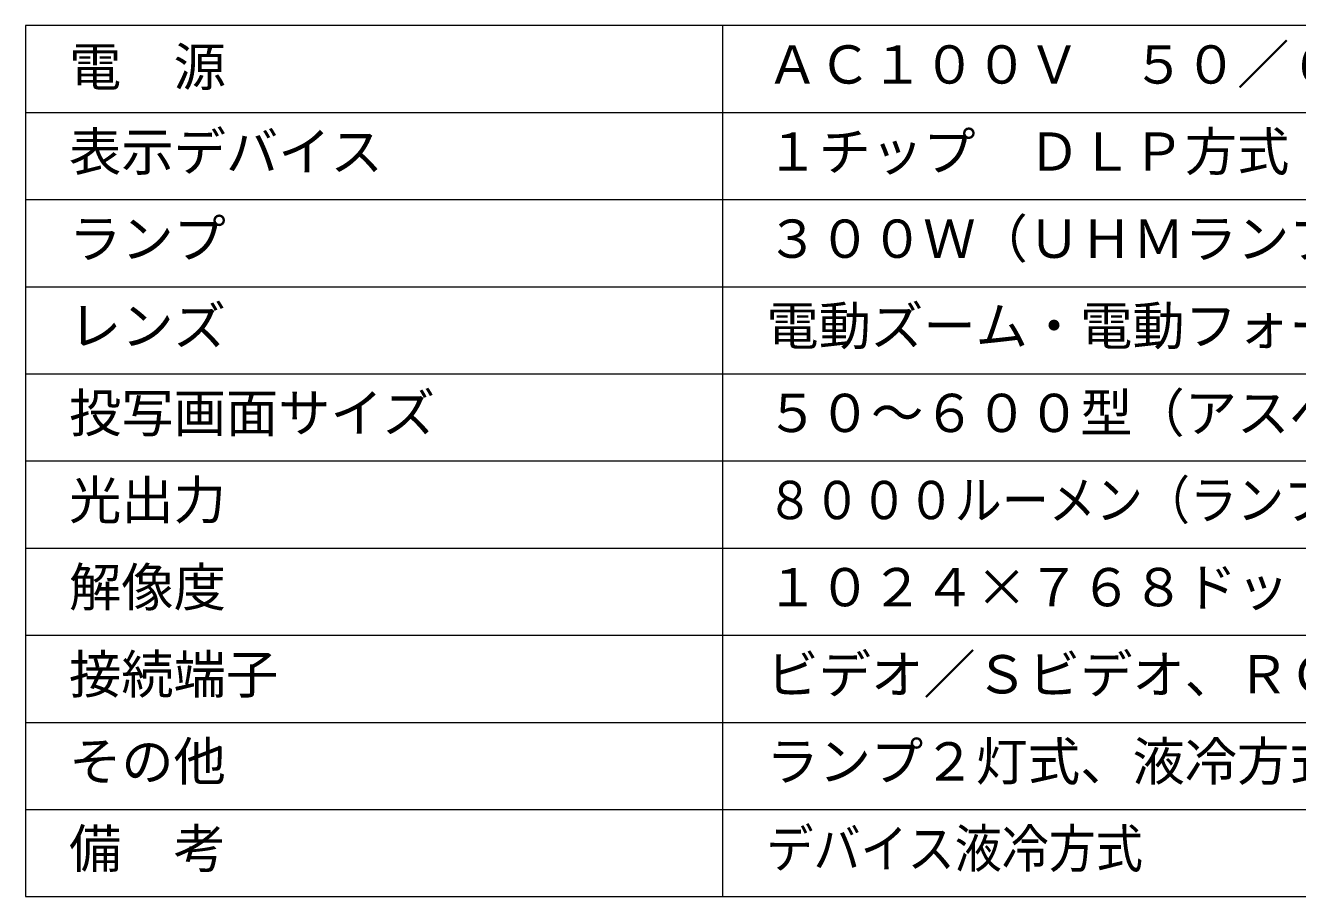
# Model space of a CAD drawing. Units: millimetres, scale not verified. Extents: x -62 to 63, y -56 to 57.
# Drawn here: x -62.5 to 10.5, y -56.5 to -6.5 of the extents above; entities that cross this region are included whole.
import ezdxf
from ezdxf.enums import TextEntityAlignment as Align

# ---------------------------------------------------------------- set-up
doc = ezdxf.new("R2010")
doc.units = ezdxf.units.MM
doc.header["$LTSCALE"] = 0.125
doc.layers.add('0-1_WAKU', color=1, linetype='Continuous', lineweight=18)
doc.layers.add('0-2_MOJI1', color=7, linetype='Continuous')
doc.styles.add('ＭＳ ゴシック', font='')
doc.styles.get('ＭＳ ゴシック').set_extended_font_data('MS Gothic')

msp = doc.modelspace()

# ---------------------------------------------------------------- linework, layer by layer
at = {"layer": '0-1_WAKU', "color": 4}
for p, q in [((-62.4923, -6.4913), (-62.4923, -56.4913)), ((62.5077, -6.4913), (-62.4923, -6.4913)), ((-22.4923, -56.4913), (-22.4923, -6.4913)), ((-62.4923, -56.4913), (62.5077, -56.4913))]:
    msp.add_line(p, q, dxfattribs=at)
at = {"layer": '0-1_WAKU'}
for p, q in [((-62.4923, -11.4913), (62.5077, -11.4913)), ((-62.4923, -16.4913), (62.5077, -16.4913)), ((-62.4923, -21.4913), (62.5077, -21.4913)), ((-62.4923, -26.4913), (62.5077, -26.4913)), ((-62.4923, -31.4913), (62.5077, -31.4913)), ((-62.4923, -36.4913), (62.5077, -36.4913)), ((-62.4923, -41.4913), (62.5077, -41.4913)), ((-62.4923, -46.4913), (62.5077, -46.4913)), ((-62.4923, -51.4913), (62.5077, -51.4913))]:
    msp.add_line(p, q, dxfattribs=at)

# ---------------------------------------------------------------- texts
at = {"layer": '0-2_MOJI1', "style": 'ＭＳ ゴシック'}
for s, p in [('ＡＣ１００Ｖ\u3000５０／６０Ｈｚ', (-19.9923, -10.4913)), ('電\u3000源', (-59.9923, -10.6232)), ('表示デバイス', (-59.9923, -15.4913)), ('１チップ\u3000ＤＬＰ方式', (-19.9923, -15.4913)), ('ランプ', (-59.9923, -20.4913)), ('３００Ｗ（ＵＨＭランプ\u3000２灯式）\u3000', (-19.9923, -20.4913)), ('レンズ', (-59.9923, -25.4913)), ('電動ズーム・電動フォーカスレンズ', (-19.9923, -25.4913)), ('投写画面サイズ', (-59.9923, -30.4913)), ('５０～６００型（アスペクト比４：３）', (-19.9923, -30.4913)), ('光出力', (-59.9923, -35.4913)), ('解像度', (-59.9923, -40.4913)), ('１０２４×７６８ドット', (-19.9923, -40.4913)), ('接続端子', (-59.9923, -45.4913)), ('ビデオ／Ｓビデオ、ＲＧＢ、ＤＶＩ－Ｄ、ＬＡＮ', (-19.9923, -45.4913)), ('その他', (-59.9923, -50.4913)), ('ランプ２灯式、液冷方式', (-19.9923, -50.4913)), ('備\u3000考', (-59.9923, -55.4913))]:
    msp.add_text(s, height=2.199, dxfattribs=at).set_placement(p, align=Align.BOTTOM_LEFT)
at = {"layer": '0-2_MOJI1', "style": 'ＭＳ ゴシック', "width": 0.9}
for s, p in [('８０００ルーメン（ランプ２灯、ハイモード時）', (-19.9923, -35.4913)), ('デバイス液冷方式', (-19.9923, -55.4913))]:
    msp.add_text(s, height=2.199, dxfattribs=at).set_placement(p, align=Align.BOTTOM_LEFT)

doc.saveas('drawing.dxf')
